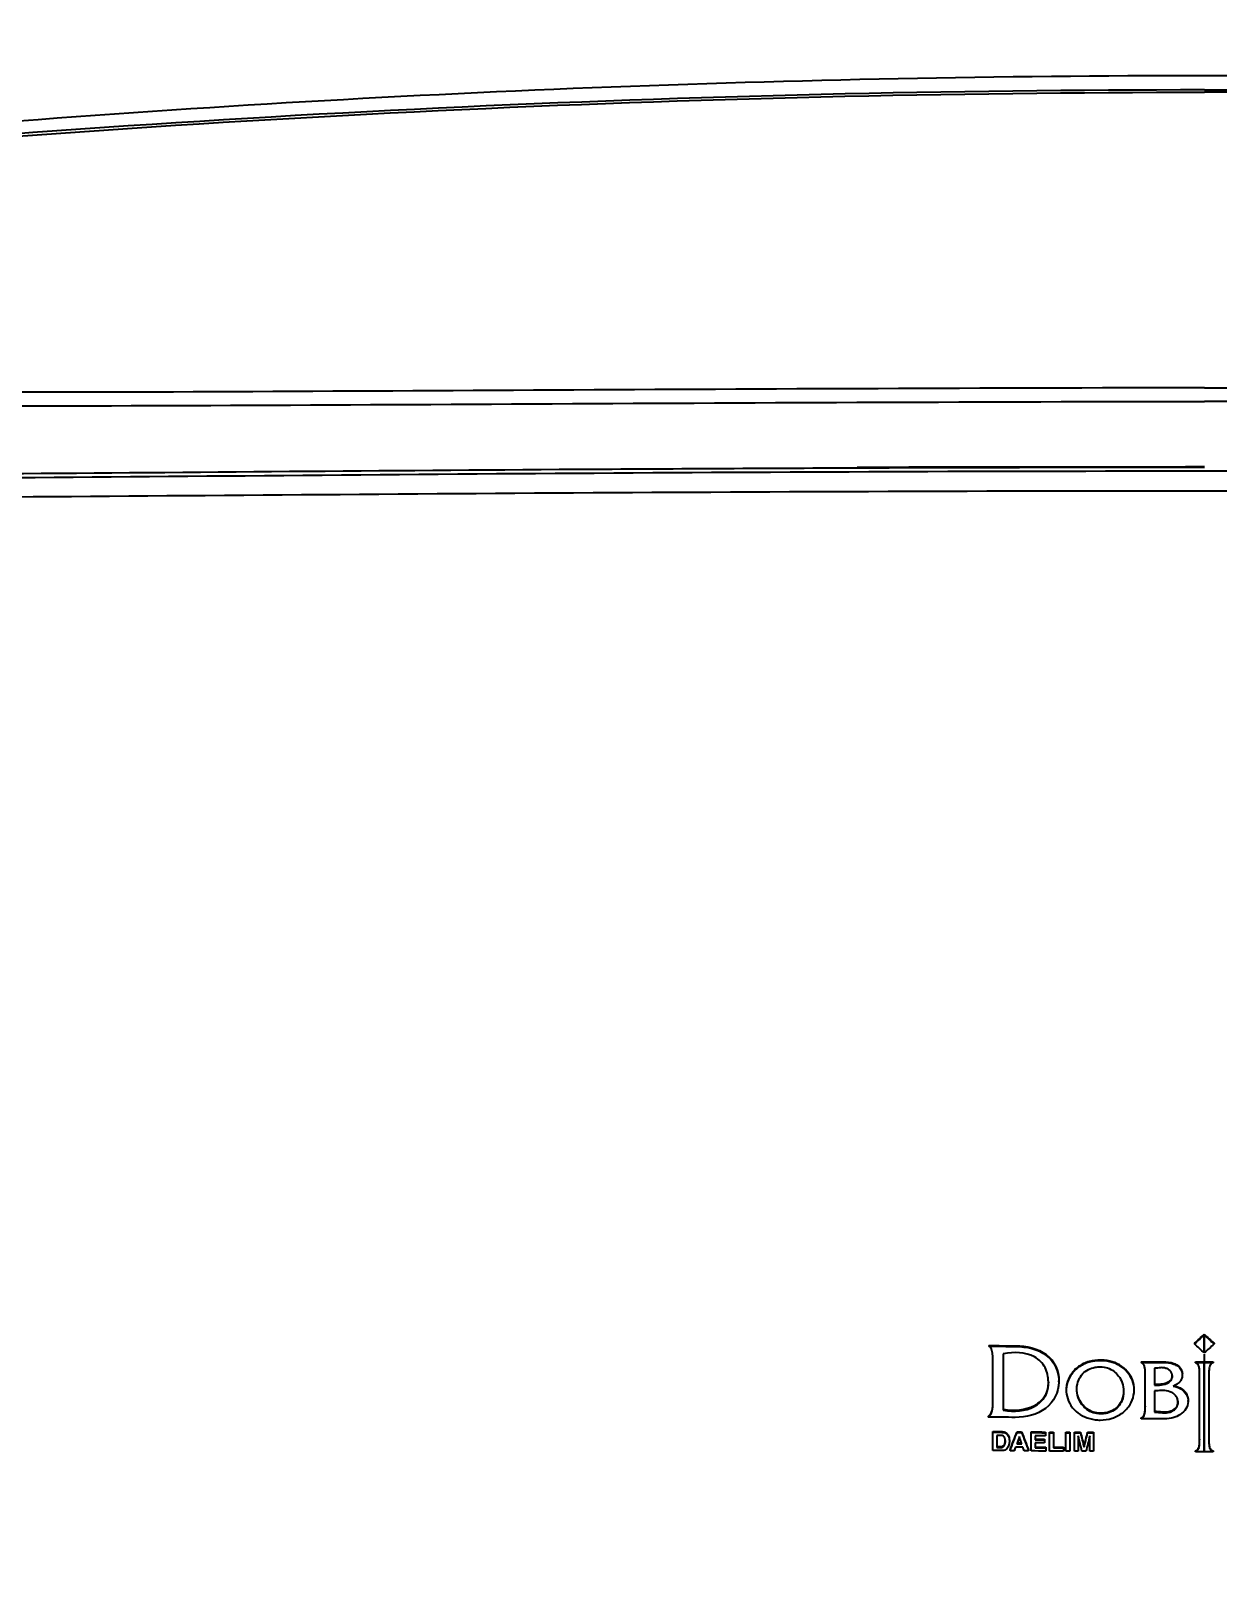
# Model space of a CAD drawing. Header units: millimetres. Extents: x 28 to 2363, y 8 to 1657.
# Drawn here: x 1096.7 to 1220.1, y 1214.9 to 1376.9 of the extents above; entities that cross this region are included whole.
import ezdxf

# ---------------------------------------------------------------- set-up
doc = ezdxf.new("R2010")
doc.units = ezdxf.units.MM
doc.layers.get('Defpoints').update_dxf_attribs({"linetype": 'CONTINUOUS'})
doc.layers.add('1LINE', color=7, linetype='CONTINUOUS')
doc.styles.add('Annotative', font='malgun.ttf')
doc.dimstyles.new('WOO', dxfattribs={"dimtxt": 20, "dimasz": 2, "dimexe": 1.25, "dimexo": 0.3, "dimgap": 1, "dimtad": 1, "dimdec": 1, "dimzin": 1, "dimdsep": 46, "dimtxsty": 'Annotative', "dimcen": 0, "dimclrd": 1, "dimclre": 1, "dimclrt": 2, "dimadec": 0, "dimazin": 0, "dimtfac": 1, "dimtdec": 1, "dimtofl": 0, "dimtmove": 0, "dimatfit": 3, "dimfxl": 0, "dimarcsym": 0})

# ---------------------------------------------------------------- blocks, each defined once
blk = doc.blocks.new('*D14')
at = {"layer": '1LINE', "color": 1, "lineweight": -2}
for p, q in [((1018.46, 1128.39), (1018.46, 1432.02)), ((1020.46, 1430.77), (1415.8, 1430.77)), ((1417.8, 1144.1), (1417.8, 1432.02))]:
    blk.add_line(p, q, dxfattribs=at)
at = {"layer": '1LINE', "color": 1}
for points in [[(1020.46, 1431.1), (1020.46, 1430.44), (1018.46, 1430.77)], [(1415.8, 1431.1), (1415.8, 1430.44), (1417.8, 1430.77)]]:
    blk.add_solid(points, dxfattribs=at)
at = {"layer": 'Defpoints', "color": 0}
for p in [(1417.8, 1430.77), (1417.8, 1143.8), (1018.46, 1128.09)]:
    blk.add_point(p, dxfattribs=at)
at = {"layer": '1LINE', "color": 2, "insert": (1215.24, 1442.1), "char_height": 20, "attachment_point": 5, "style": 'Annotative'}
blk.add_mtext('400', dxfattribs=at)
blk = doc.blocks.new('*D16')
at = {"layer": '1LINE', "color": 1, "lineweight": -2}
for p, q in [((1047.72, 1371.29), (872.26, 1371.29)), ((873.51, 1369.29), (873.51, 849.16)), ((1218.37, 847.16), (872.26, 847.16))]:
    blk.add_line(p, q, dxfattribs=at)
at = {"layer": '1LINE', "color": 1}
for points in [[(873.18, 1369.29), (873.84, 1369.29), (873.51, 1371.29)], [(873.18, 849.16), (873.84, 849.16), (873.51, 847.16)]]:
    blk.add_solid(points, dxfattribs=at)
at = {"layer": 'Defpoints', "color": 0}
for p in [(1048.02, 1371.29), (873.51, 847.16), (1218.67, 847.16)]:
    blk.add_point(p, dxfattribs=at)
at = {"layer": '1LINE', "color": 2, "insert": (862.18, 1109.23), "char_height": 20, "attachment_point": 5, "rotation": 90, "style": 'Annotative'}
blk.add_mtext('525', dxfattribs=at)

msp = doc.modelspace()

# ---------------------------------------------------------------- linework, layer by layer
at = {"layer": '1LINE', "linetype": 'Continuous'}
for p, q in [((1218.64, 1241.4), (1218.64, 1241.47)), ((1196.26, 1240.3), (1196.26, 1240.24)), ((1199.05, 1240.27), (1199.05, 1240.2)), ((1217.63, 1240.53), (1217.63, 1240.47)), ((1218.64, 1239.6), (1218.64, 1239.53)), ((1219.66, 1240.53), (1219.66, 1240.46)), ((1207.91, 1238.79), (1207.91, 1238.72)), ((1212.07, 1238.62), (1212.07, 1238.55)), ((1212.07, 1238.59), (1212.07, 1238.52)), ((1214.35, 1238.61), (1214.35, 1238.54)), ((1217.73, 1238.61), (1217.73, 1238.54)), ((1217.73, 1238.58), (1217.73, 1238.51)), ((1218.64, 1238.54), (1218.64, 1238.61)), ((1218.64, 1238.61), (1218.64, 1238.54)), ((1219.56, 1238.61), (1219.56, 1238.54)), ((1213.8, 1236.25), (1213.8, 1236.18)), ((1204.3, 1235.73), (1204.3, 1235.66)), ((1211.36, 1235.67), (1211.36, 1235.74)), ((1196.19, 1232.93), (1196.19, 1232.86)), ((1197.79, 1233.64), (1197.79, 1233.57)), ((1207.86, 1233.2), (1207.86, 1233.26)), ((1212.5, 1234), (1212.5, 1233.93)), ((1214.32, 1233.38), (1214.32, 1233.31)), ((1196.65, 1231.36), (1196.65, 1231.29)), ((1197.54, 1231.35), (1197.54, 1231.28)), ((1199.18, 1231.33), (1199.18, 1231.27)), ((1199.66, 1231.33), (1199.66, 1231.26)), ((1200.66, 1231.32), (1200.66, 1231.25)), ((1202.14, 1231.31), (1202.14, 1231.24)), ((1202.55, 1231.3), (1202.55, 1231.23)), ((1202.98, 1231.3), (1202.98, 1231.23)), ((1212.07, 1232.77), (1212.07, 1232.7)), ((1212.07, 1232.74), (1212.07, 1232.68)), ((1197.46, 1229.77), (1197.46, 1229.71)), ((1202.05, 1230.57), (1202.05, 1230.5)), ((1202.19, 1229.74), (1202.19, 1229.67)), ((1204, 1229.72), (1204, 1229.66)), ((1204.26, 1231.29), (1204.26, 1231.22)), ((1204.68, 1231.29), (1204.68, 1231.22)), ((1205.15, 1231.22), (1205.15, 1231.29)), ((1205.77, 1231.22), (1205.78, 1231.29)), ((1206.15, 1229.72), (1206.15, 1229.79)), ((1206.52, 1231.22), (1206.52, 1231.29)), ((1207.13, 1231.21), (1207.14, 1231.28)), ((1218.15, 1230.57), (1218.15, 1230.5)), ((1196.65, 1229.46), (1196.65, 1229.39)), ((1198.45, 1229.43), (1198.45, 1229.37)), ((1200.39, 1229.41), (1200.39, 1229.35)), ((1200.66, 1229.41), (1200.66, 1229.34)), ((1202.55, 1229.39), (1202.55, 1229.33)), ((1204.26, 1229.38), (1204.26, 1229.31)), ((1205.55, 1229.32), (1205.55, 1229.39)), ((1207.13, 1229.31), (1207.14, 1229.38)), ((1217.73, 1229.35), (1217.73, 1229.28)), ((1217.73, 1229.32), (1217.73, 1229.25)), ((1218.64, 1229.25), (1218.64, 1229.32)), ((1219.56, 1229.35), (1219.56, 1229.28))]:
    msp.add_line(p, q, dxfattribs=at)
for points, degree in [([(1218.67, 1372.28), (1176.21, 1372.28), (1133.77, 1370.6), (1091.45, 1367.26)], 3), ([(1345.84, 1367.26), (1303.53, 1370.6), (1261.1, 1372.28), (1218.67, 1372.28)], 3), ([(1218.67, 1370.81), (1165.51, 1370.81), (1112.4, 1368.27), (1059.82, 1363.25)], 3), ([(1218.67, 1370.81), (1271.82, 1370.81), (1324.93, 1368.27), (1377.51, 1363.25)], 3), ([(1059.74, 1362.98), (1112.34, 1368.02), (1165.49, 1370.57), (1218.67, 1370.57)], 3), ([(1377.59, 1362.98), (1324.99, 1368.02), (1271.85, 1370.57), (1218.67, 1370.57)], 3), ([(1218.67, 1331.57), (1206.59, 1331.57), (1194.53, 1331.54), (1182.51, 1331.5)], 3), ([(1217.63, 1240.53), (1217.97, 1240.85), (1218.31, 1241.16), (1218.64, 1241.47)], 3), ([(1217.63, 1240.47), (1217.97, 1240.78), (1218.31, 1241.09), (1218.64, 1241.4)], 3), ([(1218.64, 1241.47), (1218.98, 1241.16), (1219.32, 1240.85), (1219.66, 1240.53)], 3), ([(1218.64, 1241.4), (1218.98, 1241.09), (1219.32, 1240.78), (1219.66, 1240.46)], 3), ([(1218.64, 1239.53), (1218.64, 1240.15), (1218.64, 1240.78), (1218.64, 1241.4)], 3), ([(1196.26, 1240.3), (1197.19, 1240.29), (1198.12, 1240.28), (1199.05, 1240.27)], 3), ([(1196.26, 1240.24), (1197.19, 1240.22), (1198.12, 1240.21), (1199.05, 1240.2)], 3), ([(1197.79, 1239.44), (1197.77, 1239.44), (1197.75, 1239.43), (1197.73, 1239.43)], 3), ([(1197.73, 1239.43), (1197.73, 1237.49), (1197.73, 1235.54), (1197.73, 1233.59)], 3), ([(1218.64, 1239.53), (1218.31, 1239.84), (1217.97, 1240.15), (1217.63, 1240.47)], 3), ([(1219.66, 1240.46), (1219.32, 1240.15), (1218.98, 1239.84), (1218.64, 1239.53)], 3), ([(1218.67, 1238.46), (1218.67, 1238.77), (1218.67, 1239.09), (1218.67, 1239.41)], 3), ([(1196.65, 1234.44), (1196.65, 1235.92), (1196.65, 1237.4), (1196.65, 1238.87)], 3), ([(1196.65, 1234.37), (1196.65, 1235.85), (1196.65, 1237.33), (1196.65, 1238.8)], 3), ([(1212.07, 1238.59), (1212.07, 1238.6), (1212.07, 1238.61), (1212.07, 1238.62)], 3), ([(1212.07, 1238.62), (1212.83, 1238.62), (1213.59, 1238.61), (1214.35, 1238.61)], 3), ([(1212.07, 1238.55), (1212.83, 1238.55), (1213.59, 1238.54), (1214.35, 1238.54)], 3), ([(1212.07, 1238.52), (1212.07, 1238.53), (1212.07, 1238.54), (1212.07, 1238.55)], 3), ([(1214.12, 1237.99), (1213.91, 1237.97), (1213.69, 1237.95), (1213.48, 1237.93)], 3), ([(1213.48, 1237.93), (1213.48, 1237.35), (1213.48, 1236.76), (1213.48, 1236.18)], 3), ([(1217.73, 1238.58), (1217.73, 1238.59), (1217.73, 1238.6), (1217.73, 1238.61)], 3), ([(1217.73, 1238.61), (1218.03, 1238.61), (1218.34, 1238.61), (1218.64, 1238.61)], 3), ([(1217.73, 1238.54), (1218.03, 1238.54), (1218.34, 1238.54), (1218.64, 1238.54)], 3), ([(1217.73, 1238.51), (1217.73, 1238.52), (1217.73, 1238.53), (1217.73, 1238.54)], 3), ([(1218.64, 1238.61), (1218.64, 1235.52), (1218.64, 1232.42), (1218.64, 1229.32)], 3), ([(1218.64, 1238.61), (1218.95, 1238.61), (1219.25, 1238.61), (1219.56, 1238.61)], 3), ([(1218.64, 1238.54), (1218.64, 1235.45), (1218.64, 1232.35), (1218.64, 1229.25)], 3), ([(1218.64, 1238.54), (1218.95, 1238.54), (1219.25, 1238.54), (1219.56, 1238.54)], 3), ([(1218.64, 1229.25), (1218.64, 1232.35), (1218.64, 1235.45), (1218.64, 1238.54)], 3), ([(1219.56, 1238.54), (1219.56, 1238.53), (1219.56, 1238.52), (1219.56, 1238.51)], 3), ([(1203.53, 1236.53), (1203.53, 1236.62)], 1), ([(1212.5, 1234), (1212.5, 1235.13), (1212.5, 1236.25), (1212.5, 1237.37)], 3), ([(1212.5, 1233.93), (1212.5, 1235.06), (1212.5, 1236.18), (1212.5, 1237.3)], 3), ([(1213.8, 1236.25), (1213.69, 1236.25), (1213.58, 1236.25), (1213.48, 1236.25)], 3), ([(1213.48, 1236.18), (1213.58, 1236.18), (1213.69, 1236.18), (1213.8, 1236.18)], 3), ([(1216.37, 1237.23), (1216.37, 1237.33)], 1), ([(1218.15, 1230.57), (1218.15, 1232.83), (1218.15, 1235.09), (1218.15, 1237.35)], 3), ([(1218.15, 1230.5), (1218.15, 1232.77), (1218.15, 1235.02), (1218.15, 1237.28)], 3), ([(1219.13, 1237.28), (1219.13, 1235.02), (1219.13, 1232.77), (1219.13, 1230.5)], 3), ([(1214.15, 1235.63), (1213.93, 1235.61), (1213.7, 1235.6), (1213.48, 1235.59)], 3), ([(1213.48, 1235.59), (1213.48, 1234.86), (1213.48, 1234.12), (1213.48, 1233.39)], 3), ([(1216.97, 1234.47), (1216.97, 1234.53), (1216.97, 1234.59)], 2), ([(1196.65, 1234.37), (1196.65, 1234.39), (1196.65, 1234.41), (1196.65, 1234.44)], 3), ([(1197.79, 1233.64), (1197.77, 1233.65), (1197.75, 1233.65), (1197.73, 1233.65)], 3), ([(1197.73, 1233.59), (1197.75, 1233.58), (1197.77, 1233.58), (1197.79, 1233.57)], 3), ([(1214.32, 1233.38), (1214.04, 1233.41), (1213.76, 1233.43), (1213.48, 1233.46)], 3), ([(1213.48, 1233.39), (1213.76, 1233.36), (1214.04, 1233.34), (1214.32, 1233.31)], 3), ([(1198.99, 1232.83), (1198.05, 1232.84), (1197.12, 1232.85), (1196.19, 1232.86)], 3), ([(1196.65, 1229.46), (1196.65, 1230.09), (1196.65, 1230.73), (1196.65, 1231.36)], 3), ([(1196.65, 1231.36), (1196.95, 1231.36), (1197.24, 1231.36), (1197.54, 1231.35)], 3), ([(1196.65, 1229.39), (1196.65, 1230.02), (1196.65, 1230.66), (1196.65, 1231.29)], 3), ([(1196.65, 1231.29), (1196.95, 1231.29), (1197.24, 1231.29), (1197.54, 1231.28)], 3), ([(1198.45, 1229.43), (1198.69, 1230.07), (1198.93, 1230.7), (1199.18, 1231.33)], 3), ([(1199.18, 1231.33), (1199.34, 1231.33), (1199.5, 1231.33), (1199.66, 1231.33)], 3), ([(1199.66, 1231.33), (1199.91, 1230.69), (1200.15, 1230.05), (1200.39, 1229.41)], 3), ([(1200.66, 1231.32), (1201.16, 1231.32), (1201.65, 1231.31), (1202.14, 1231.31)], 3), ([(1200.66, 1229.41), (1200.66, 1230.05), (1200.66, 1230.68), (1200.66, 1231.32)], 3), ([(1202.55, 1229.39), (1202.55, 1230.03), (1202.55, 1230.67), (1202.55, 1231.3)], 3), ([(1202.55, 1231.3), (1202.7, 1231.3), (1202.84, 1231.3), (1202.98, 1231.3)], 3), ([(1212.07, 1232.74), (1212.07, 1232.75), (1212.07, 1232.76), (1212.07, 1232.77)], 3), ([(1212.07, 1232.68), (1212.07, 1232.68), (1212.07, 1232.69), (1212.07, 1232.7)], 3), ([(1213.7, 1232.67), (1213.16, 1232.67), (1212.62, 1232.67), (1212.07, 1232.68)], 3), ([(1197.46, 1230.96), (1197.33, 1230.96), (1197.2, 1230.96), (1197.07, 1230.96)], 3), ([(1197.07, 1230.96), (1197.07, 1230.54), (1197.07, 1230.13), (1197.07, 1229.71)], 3), ([(1197.46, 1229.77), (1197.33, 1229.78), (1197.2, 1229.78), (1197.07, 1229.78)], 3), ([(1197.07, 1229.71), (1197.2, 1229.71), (1197.33, 1229.71), (1197.46, 1229.71)], 3), ([(1198.39, 1230.46), (1198.39, 1230.51), (1198.39, 1230.55)], 2), ([(1198.45, 1229.37), (1198.69, 1230), (1198.93, 1230.63), (1199.18, 1231.27)], 3), ([(1199.03, 1229.75), (1198.99, 1229.62), (1198.94, 1229.49), (1198.9, 1229.36)], 3), ([(1199.79, 1229.75), (1199.54, 1229.75), (1199.29, 1229.75), (1199.03, 1229.75)], 3), ([(1199.42, 1230.83), (1199.33, 1230.58), (1199.24, 1230.33), (1199.15, 1230.08)], 3), ([(1199.15, 1230.08), (1199.32, 1230.08), (1199.5, 1230.08), (1199.67, 1230.07)], 3), ([(1199.65, 1230.14), (1199.49, 1230.15), (1199.33, 1230.15), (1199.17, 1230.15)], 3), ([(1199.18, 1231.27), (1199.34, 1231.26), (1199.5, 1231.26), (1199.66, 1231.26)], 3), ([(1199.67, 1230.07), (1199.59, 1230.33), (1199.5, 1230.58), (1199.42, 1230.83)], 3), ([(1199.66, 1231.26), (1199.91, 1230.62), (1200.15, 1229.98), (1200.39, 1229.35)], 3), ([(1199.92, 1229.35), (1199.88, 1229.48), (1199.83, 1229.61), (1199.79, 1229.75)], 3), ([(1200.66, 1231.25), (1201.16, 1231.25), (1201.65, 1231.24), (1202.14, 1231.24)], 3), ([(1200.66, 1229.34), (1200.66, 1229.98), (1200.66, 1230.62), (1200.66, 1231.25)], 3), ([(1201.08, 1230.91), (1201.08, 1230.77), (1201.08, 1230.64), (1201.08, 1230.51)], 3), ([(1202.14, 1230.9), (1201.79, 1230.9), (1201.44, 1230.91), (1201.08, 1230.91)], 3), ([(1201.08, 1230.57), (1201.41, 1230.57), (1201.73, 1230.57), (1202.05, 1230.57)], 3), ([(1201.08, 1230.51), (1201.41, 1230.5), (1201.73, 1230.5), (1202.05, 1230.5)], 3), ([(1201.08, 1230.18), (1201.08, 1230.01), (1201.08, 1229.85), (1201.08, 1229.68)], 3), ([(1202.05, 1230.17), (1201.73, 1230.17), (1201.41, 1230.18), (1201.08, 1230.18)], 3), ([(1201.08, 1229.75), (1201.45, 1229.75), (1201.82, 1229.74), (1202.19, 1229.74)], 3), ([(1201.08, 1229.68), (1201.45, 1229.68), (1201.82, 1229.67), (1202.19, 1229.67)], 3), ([(1202.05, 1230.5), (1202.05, 1230.39), (1202.05, 1230.28), (1202.05, 1230.17)], 3), ([(1202.14, 1231.24), (1202.14, 1231.12), (1202.14, 1231.01), (1202.14, 1230.9)], 3), ([(1202.55, 1229.33), (1202.55, 1229.96), (1202.55, 1230.6), (1202.55, 1231.23)], 3), ([(1202.55, 1231.23), (1202.7, 1231.23), (1202.84, 1231.23), (1202.98, 1231.23)], 3), ([(1202.98, 1231.23), (1202.98, 1230.71), (1202.98, 1230.19), (1202.98, 1229.66)], 3), ([(1202.98, 1229.73), (1203.32, 1229.73), (1203.66, 1229.73), (1204, 1229.72)], 3), ([(1204.26, 1231.29), (1204.4, 1231.29), (1204.54, 1231.29), (1204.68, 1231.29)], 3), ([(1204.26, 1229.38), (1204.26, 1230.02), (1204.26, 1230.65), (1204.26, 1231.29)], 3), ([(1204.26, 1229.31), (1204.26, 1229.95), (1204.26, 1230.58), (1204.26, 1231.22)], 3), ([(1204.26, 1231.22), (1204.4, 1231.22), (1204.54, 1231.22), (1204.68, 1231.22)], 3), ([(1204.68, 1231.22), (1204.68, 1230.58), (1204.68, 1229.95), (1204.68, 1229.31)], 3), ([(1205.15, 1231.29), (1205.36, 1231.29), (1205.57, 1231.29), (1205.78, 1231.29)], 3), ([(1205.16, 1229.32), (1205.16, 1229.95), (1205.15, 1230.59), (1205.15, 1231.22)], 3), ([(1205.15, 1231.22), (1205.36, 1231.22), (1205.57, 1231.22), (1205.77, 1231.22)], 3), ([(1205.93, 1229.31), (1205.8, 1229.85), (1205.67, 1230.38), (1205.54, 1230.91)], 3), ([(1205.54, 1230.91), (1205.54, 1230.38), (1205.55, 1229.85), (1205.55, 1229.32)], 3), ([(1205.54, 1230.9), (1205.55, 1230.4), (1205.55, 1229.89), (1205.55, 1229.39)], 3), ([(1205.77, 1231.22), (1205.9, 1230.72), (1206.02, 1230.22), (1206.15, 1229.72)], 3), ([(1205.78, 1231.29), (1205.9, 1230.79), (1206.02, 1230.29), (1206.15, 1229.79)], 3), ([(1206.15, 1229.79), (1206.27, 1230.29), (1206.4, 1230.79), (1206.52, 1231.29)], 3), ([(1206.15, 1229.72), (1206.27, 1230.22), (1206.39, 1230.72), (1206.52, 1231.22)], 3), ([(1206.74, 1230.91), (1206.61, 1230.37), (1206.48, 1229.84), (1206.35, 1229.31)], 3), ([(1206.52, 1231.29), (1206.73, 1231.29), (1206.93, 1231.28), (1207.14, 1231.28)], 3), ([(1206.52, 1231.22), (1206.72, 1231.21), (1206.93, 1231.21), (1207.13, 1231.21)], 3), ([(1206.75, 1229.31), (1206.74, 1229.84), (1206.74, 1230.37), (1206.74, 1230.91)], 3), ([(1207.13, 1231.21), (1207.13, 1230.58), (1207.13, 1229.94), (1207.13, 1229.31)], 3), ([(1207.14, 1231.28), (1207.14, 1230.65), (1207.14, 1230.01), (1207.14, 1229.38)], 3), ([(1197.54, 1229.38), (1197.24, 1229.38), (1196.95, 1229.38), (1196.65, 1229.39)], 3), ([(1198.9, 1229.36), (1198.75, 1229.36), (1198.6, 1229.36), (1198.45, 1229.37)], 3), ([(1200.39, 1229.35), (1200.23, 1229.35), (1200.08, 1229.35), (1199.92, 1229.35)], 3), ([(1202.19, 1229.33), (1201.68, 1229.33), (1201.17, 1229.34), (1200.66, 1229.34)], 3), ([(1202.19, 1229.67), (1202.19, 1229.56), (1202.19, 1229.44), (1202.19, 1229.33)], 3), ([(1204, 1229.31), (1203.52, 1229.32), (1203.04, 1229.32), (1202.55, 1229.33)], 3), ([(1202.98, 1229.66), (1203.32, 1229.66), (1203.66, 1229.66), (1204, 1229.66)], 3), ([(1204, 1229.66), (1204, 1229.54), (1204, 1229.43), (1204, 1229.31)], 3), ([(1204.68, 1229.31), (1204.54, 1229.31), (1204.4, 1229.31), (1204.26, 1229.31)], 3), ([(1205.55, 1229.32), (1205.42, 1229.32), (1205.29, 1229.32), (1205.16, 1229.32)], 3), ([(1206.35, 1229.31), (1206.21, 1229.31), (1206.07, 1229.31), (1205.93, 1229.31)], 3), ([(1207.13, 1229.31), (1207, 1229.31), (1206.88, 1229.31), (1206.75, 1229.31)], 3), ([(1217.73, 1229.32), (1217.73, 1229.33), (1217.73, 1229.34), (1217.73, 1229.35)], 3), ([(1217.73, 1229.25), (1217.73, 1229.26), (1217.73, 1229.27), (1217.73, 1229.28)], 3), ([(1218.64, 1229.25), (1218.34, 1229.25), (1218.03, 1229.25), (1217.73, 1229.25)], 3), ([(1219.56, 1229.25), (1219.25, 1229.25), (1218.95, 1229.25), (1218.64, 1229.25)], 3), ([(1219.56, 1229.28), (1219.56, 1229.27), (1219.56, 1229.26), (1219.56, 1229.25)], 3)]:
    msp.add_open_spline(points, degree=degree, dxfattribs=at)
for points, knots in [([(1218.67, 848.72), (1214.86, 848.79), (1207.5, 848.92), (1196.91, 850.05), (1185.19, 852), (1171.59, 855.4), (1155.8, 861.06), (1137.9, 869.76), (1123.14, 879.81), (1111.54, 889.73), (1101.21, 899.51), (1085.52, 916.55), (1070.28, 937.55), (1057.78, 959.14), (1049.23, 976.42), (1042.07, 993.56), (1036.96, 1008.12), (1033.49, 1019.34), (1031.03, 1028.14), (1028.73, 1037.29), (1024.72, 1055.62), (1022.07, 1074.42), (1020.59, 1092.99), (1019.86, 1105.43), (1019.4, 1121.04), (1019.41, 1139.81), (1019.85, 1159.2), (1020.5, 1177.9), (1021.56, 1202.8), (1023.49, 1233.28), (1026.62, 1264.04), (1030, 1288.46), (1032.99, 1306.85), (1035.82, 1322.06), (1038.11, 1333.51), (1039.24, 1338.84), (1039.74, 1341.22)], [0, 0, 0, 0, 0.018946, 0.036614, 0.053001, 0.078065, 0.106249, 0.136388, 0.176904, 0.194704, 0.212376, 0.247738, 0.30991, 0.340983, 0.371843, 0.405858, 0.433404, 0.448643, 0.464291, 0.478876, 0.49559, 0.55773, 0.57326, 0.588809, 0.62002, 0.651428, 0.682817, 0.717371, 0.745505, 0.808517, 0.872207, 0.904588, 0.937476, 0.970643, 0.986922, 1, 1, 1, 1]), ([(1218.67, 1339.85), (1196.01, 1339.82), (1173.41, 1339.72), (1128.63, 1339.49), (1106.53, 1339.34), (1084.9, 1339.39)], [0, 0, 0, 0, 0.5, 0.5, 1, 1, 1, 1]), ([(1218.67, 848.72), (1231.13, 848.69), (1243.42, 850.09), (1261.51, 854.33), (1267.53, 856.11), (1279.26, 860.34), (1284.96, 862.76), (1296.01, 868.27), (1301.35, 871.36), (1311.67, 878.2), (1316.67, 882), (1326.19, 890.06), (1330.69, 894.29), (1339.39, 903.08), (1343.58, 907.67), (1355.63, 921.83), (1362.99, 931.92), (1376.31, 953.1), (1382.17, 964.03), (1392.49, 986.43), (1396.95, 997.91), (1402.7, 1015.5), (1404.46, 1021.42), (1407.68, 1033.4), (1409.14, 1039.57), (1412.92, 1057.93), (1414.69, 1070.22), (1416.44, 1088.71), (1416.88, 1094.88), (1417.52, 1107.26), (1417.72, 1113.47), (1418.03, 1132.15), (1417.84, 1144.71), (1417.16, 1169.56), (1416.7, 1181.94), (1414.93, 1219.08), (1413.06, 1243.67), (1408.54, 1280.36), (1406.73, 1292.56), (1402.51, 1317.1), (1400.14, 1329.3), (1397.59, 1341.22)], [0, 0, 0, 0, 0.0625, 0.0625, 0.09375, 0.09375, 0.125, 0.125, 0.15625, 0.15625, 0.1875, 0.1875, 0.21875, 0.21875, 0.25, 0.25, 0.3125, 0.3125, 0.375, 0.375, 0.4375, 0.4375, 0.46875, 0.46875, 0.5, 0.5, 0.5625, 0.5625, 0.59375, 0.59375, 0.625, 0.625, 0.6875, 0.6875, 0.75, 0.75, 0.875, 0.875, 0.9375, 0.9375, 1, 1, 1, 1]), ([(1218.67, 1339.85), (1241.32, 1339.82), (1263.92, 1339.72), (1308.7, 1339.49), (1330.8, 1339.34), (1352.43, 1339.39)], [0, 0, 0, 0, 0.5, 0.5, 1, 1, 1, 1]), ([(1084.57, 1337.99), (1106.25, 1337.94), (1128.4, 1338.08), (1173.29, 1338.31), (1195.95, 1338.41), (1218.67, 1338.44)], [0, 0, 0, 0, 0.5, 0.5, 1, 1, 1, 1]), ([(1352.76, 1337.99), (1331.08, 1337.94), (1308.94, 1338.08), (1264.04, 1338.31), (1241.38, 1338.41), (1218.67, 1338.44)], [0, 0, 0, 0, 0.5, 0.5, 1, 1, 1, 1]), ([(1089.22, 1330.47), (1110.2, 1330.63), (1131.52, 1330.84), (1174.85, 1331.12), (1196.73, 1331.21), (1218.67, 1331.21)], [0, 0, 0, 0, 0.5, 0.5, 1, 1, 1, 1]), ([(1182.51, 1331.5), (1172.79, 1331.46), (1163.1, 1331.41), (1133.37, 1331.23), (1113.57, 1331.04), (1094.07, 1330.9)], [0, 0, 0, 0, 0.324369, 0.324369, 1, 1, 1, 1]), ([(1218.67, 1331.63), (1217.36, 1331.62), (1212.02, 1331.6), (1202.86, 1331.6), (1192.13, 1331.59), (1185.43, 1331.58), (1182.56, 1331.57)], [0, 0, 0, 0, 0.108697, 0.442675, 0.760877, 1, 1, 1, 1]), ([(1218.67, 1331.21), (1240.6, 1331.21), (1262.48, 1331.12), (1305.81, 1330.84), (1327.13, 1330.63), (1348.12, 1330.47)], [0, 0, 0, 0, 0.5, 0.5, 1, 1, 1, 1]), ([(1218.67, 1329.12), (1196.7, 1329.12), (1174.78, 1329.03), (1131.38, 1328.78), (1110.03, 1328.58), (1089.01, 1328.45)], [0, 0, 0, 0, 0.5, 0.5, 1, 1, 1, 1]), ([(1348.32, 1328.45), (1327.3, 1328.58), (1305.95, 1328.78), (1262.55, 1329.03), (1240.64, 1329.12), (1218.67, 1329.12)], [0, 0, 0, 0, 0.5, 0.5, 1, 1, 1, 1]), ([(1089.01, 1328.45), (1088.02, 1326.51), (1085.79, 1322.16), (1081.05, 1312.85), (1072.46, 1295.45), (1061.23, 1269.85), (1049.73, 1237.78), (1040.45, 1204.26), (1033.55, 1169.12), (1028.51, 1132.82), (1027.24, 1101.69), (1029.18, 1076.81), (1031.54, 1058.22), (1035.03, 1039.69), (1039.69, 1021.29), (1045.28, 1003.21), (1054.24, 979.39), (1068.04, 951.01), (1085.71, 924.74), (1099.86, 908.07), (1108.58, 898.96), (1117.62, 890.12), (1129.72, 879.96), (1145.69, 869.74), (1159.98, 862.99), (1171.88, 858.62), (1182.03, 855.56), (1193.39, 853.01), (1205.96, 851.17), (1214.43, 850.8), (1218.67, 850.62)], [0, 0, 0, 0, 0.012507, 0.028169, 0.059983, 0.123214, 0.185248, 0.247141, 0.309619, 0.372607, 0.435239, 0.466362, 0.497482, 0.528744, 0.560227, 0.591849, 0.622902, 0.686811, 0.748464, 0.7798, 0.795457, 0.811186, 0.842678, 0.873857, 0.905195, 0.921072, 0.936872, 0.957903, 0.978899, 1, 1, 1, 1]), ([(1348.32, 1328.45), (1350.77, 1323.66), (1353.22, 1318.89), (1358.2, 1308.98), (1360.65, 1303.98), (1367.8, 1288.83), (1372.3, 1278.48), (1380.5, 1257.61), (1384.25, 1247.03), (1391.07, 1225.36), (1394.1, 1214.25), (1399.41, 1191.48), (1401.69, 1179.78), (1405.62, 1155.9), (1407.28, 1143.75), (1409.4, 1119.13), (1409.84, 1106.75), (1409.06, 1088.2), (1408.55, 1082.02), (1407.26, 1069.68), (1406.46, 1063.52), (1404.48, 1051.21), (1403.31, 1045.06), (1400.56, 1032.78), (1398.99, 1026.65), (1393.85, 1008.44), (1389.77, 996.57), (1380.2, 973.44), (1374.71, 962.18), (1365.25, 945.77), (1361.88, 940.37), (1354.81, 929.9), (1351.09, 924.81), (1343.31, 914.94), (1339.23, 910.16), (1330.71, 900.91), (1326.3, 896.45), (1317.04, 887.87), (1312.15, 883.78), (1302.02, 876.37), (1296.75, 873.02), (1285.8, 866.98), (1280.12, 864.3), (1268.36, 859.59), (1262.28, 857.56), (1250.07, 854.29), (1243.89, 853.03), (1231.39, 851.26), (1225.11, 850.75), (1218.67, 850.62)], [0, 0, 0, 0, 0.03125, 0.03125, 0.0625, 0.0625, 0.125, 0.125, 0.1875, 0.1875, 0.25, 0.25, 0.3125, 0.3125, 0.375, 0.375, 0.4375, 0.4375, 0.46875, 0.46875, 0.5, 0.5, 0.53125, 0.53125, 0.5625, 0.5625, 0.625, 0.625, 0.6875, 0.6875, 0.71875, 0.71875, 0.75, 0.75, 0.78125, 0.78125, 0.8125, 0.8125, 0.84375, 0.84375, 0.875, 0.875, 0.90625, 0.90625, 0.9375, 0.9375, 0.96875, 0.96875, 1, 1, 1, 1]), ([(1030.93, 1306.49), (1028.68, 1291.34), (1026.77, 1276.07), (1022.76, 1236.9), (1021.1, 1212.86), (1019.49, 1176.55), (1019.05, 1164.41), (1018.46, 1140.09), (1018.34, 1127.9), (1018.86, 1103.46), (1019.52, 1091.22), (1022.03, 1066.69), (1023.87, 1054.46), (1031.46, 1018.15), (1039.28, 994.43), (1055.02, 961.02), (1060.95, 950.22), (1074.35, 929.33), (1081.71, 919.42), (1093.73, 905.45), (1097.9, 900.93), (1106.6, 892.22), (1111.11, 888), (1125.41, 876.03), (1135.86, 869.16), (1158.22, 858.21), (1170.05, 854.06), (1194.01, 848.55), (1206.22, 847.16), (1218.67, 847.16)], [0, 0, 0, 0, 0.084728, 0.084728, 0.215481, 0.215481, 0.280857, 0.280857, 0.346234, 0.346234, 0.411611, 0.411611, 0.476987, 0.476987, 0.60774, 0.60774, 0.673117, 0.673117, 0.738494, 0.738494, 0.771182, 0.771182, 0.80387, 0.80387, 0.869247, 0.869247, 0.934623, 0.934623, 1, 1, 1, 1]), ([(1218.67, 847.16), (1231.18, 847.16), (1243.67, 848.59), (1268.02, 854.27), (1279.66, 858.43), (1301.83, 869.39), (1312.39, 876.37), (1326.72, 888.46), (1331.24, 892.7), (1339.93, 901.46), (1344.1, 905.99), (1356.08, 919.99), (1363.38, 929.89), (1376.69, 950.75), (1382.71, 961.76), (1393.24, 984.31), (1397.73, 995.77), (1405.37, 1019.01), (1408.53, 1030.78), (1413.49, 1054.65), (1415.31, 1066.74), (1417.81, 1091.18), (1418.48, 1103.55), (1419, 1128.14), (1418.87, 1140.36), (1418.27, 1164.7), (1417.84, 1176.81), (1416.23, 1213), (1414.57, 1236.92), (1410.6, 1275.73), (1408.72, 1290.75), (1406.52, 1305.68)], [0, 0, 0, 0, 0.065467, 0.065467, 0.130933, 0.130933, 0.1964, 0.1964, 0.229133, 0.229133, 0.261866, 0.261866, 0.327333, 0.327333, 0.392799, 0.392799, 0.458266, 0.458266, 0.523733, 0.523733, 0.589199, 0.589199, 0.654666, 0.654666, 0.720132, 0.720132, 0.785599, 0.785599, 0.916532, 0.916532, 1, 1, 1, 1]), ([(1218.64, 1241.47), (1218.64, 1241.2), (1218.64, 1240.93), (1218.64, 1240.31), (1218.64, 1239.95), (1218.64, 1239.6)], [0, 0, 0, 0, 0.430301, 0.430301, 1, 1, 1, 1]), ([(1218.64, 1241.4), (1218.64, 1241.13), (1218.64, 1240.86), (1218.64, 1240.24), (1218.64, 1239.88), (1218.64, 1239.53)], [0, 0, 0, 0, 0.433746, 0.433746, 1, 1, 1, 1]), ([(1196.65, 1238.8), (1196.65, 1238.99), (1196.66, 1239.18), (1196.63, 1239.55), (1196.6, 1239.75), (1196.49, 1240), (1196.44, 1240.07), (1196.35, 1240.17), (1196.31, 1240.2), (1196.26, 1240.24)], [0, 0, 0, 0, 0.3674, 0.3674, 0.741569, 0.741569, 0.896601, 0.896601, 1, 1, 1, 1]), ([(1197.79, 1233.57), (1198.87, 1233.36), (1200.03, 1233.47), (1201.45, 1234.22), (1201.86, 1234.6), (1202.36, 1235.49), (1202.45, 1236.01), (1202.42, 1237.03), (1202.33, 1237.54), (1201.86, 1238.46), (1201.47, 1238.86), (1200.02, 1239.62), (1198.86, 1239.65), (1197.79, 1239.44)], [0, 0, 0, 0, 0.25, 0.25, 0.375, 0.375, 0.5, 0.5, 0.625, 0.625, 0.75, 0.75, 1, 1, 1, 1]), ([(1199.05, 1240.2), (1200.18, 1240.19), (1201.33, 1239.95), (1203.11, 1238.61), (1203.54, 1237.54), (1203.51, 1235.46), (1203.03, 1234.43), (1201.27, 1233.1), (1200.13, 1232.82), (1198.99, 1232.83)], [0, 0, 0, 0, 0.25, 0.25, 0.5, 0.5, 0.75, 0.75, 1, 1, 1, 1]), ([(1199.05, 1240.27), (1200.18, 1240.26), (1201.33, 1240.02), (1203.09, 1238.7), (1203.53, 1237.65), (1203.53, 1236.63)], [0, 0, 0, 0, 0.50511, 0.50511, 1, 1, 1, 1]), ([(1207.91, 1238.72), (1207.49, 1238.73), (1207.07, 1238.68), (1206.28, 1238.45), (1205.9, 1238.27), (1205.26, 1237.81), (1204.99, 1237.53), (1204.58, 1236.92), (1204.43, 1236.58), (1204.29, 1235.91), (1204.28, 1235.57), (1204.38, 1234.91), (1204.49, 1234.58), (1204.82, 1233.97), (1205.05, 1233.69), (1205.58, 1233.22), (1205.89, 1233.03), (1206.56, 1232.74), (1206.93, 1232.64), (1207.47, 1232.57), (1207.64, 1232.55), (1207.81, 1232.55)], [0, 0, 0, 0, 0.115378, 0.115378, 0.231104, 0.231104, 0.341418, 0.341418, 0.44667, 0.44667, 0.546926, 0.546926, 0.646641, 0.646641, 0.748851, 0.748851, 0.84894, 0.84894, 0.952649, 0.952649, 1, 1, 1, 1]), ([(1207.91, 1238.79), (1207.49, 1238.8), (1207.07, 1238.75), (1206.28, 1238.52), (1205.9, 1238.34), (1205.26, 1237.88), (1204.99, 1237.6), (1204.58, 1236.99), (1204.43, 1236.65), (1204.32, 1236.12), (1204.3, 1235.93), (1204.3, 1235.74)], [0, 0, 0, 0, 0.22908, 0.22908, 0.458849, 0.458849, 0.677875, 0.677875, 0.886849, 0.886849, 1, 1, 1, 1]), ([(1207.86, 1233.2), (1207.61, 1233.2), (1207.35, 1233.24), (1206.87, 1233.39), (1206.64, 1233.51), (1206.24, 1233.81), (1206.07, 1233.99), (1205.76, 1234.4), (1205.63, 1234.65), (1205.44, 1235.19), (1205.39, 1235.5), (1205.4, 1236.12), (1205.47, 1236.44), (1205.69, 1236.95), (1205.82, 1237.17), (1206.16, 1237.53), (1206.37, 1237.69), (1206.81, 1237.91), (1207.05, 1237.99), (1207.47, 1238.07), (1207.66, 1238.08), (1207.84, 1238.08)], [0, 0, 0, 0, 0.095315, 0.095315, 0.190864, 0.190864, 0.285274, 0.285274, 0.393687, 0.393687, 0.515199, 0.515199, 0.643675, 0.643675, 0.740954, 0.740954, 0.838742, 0.838742, 0.931366, 0.931366, 1, 1, 1, 1]), ([(1207.81, 1232.55), (1208.23, 1232.55), (1208.66, 1232.62), (1209.46, 1232.87), (1209.84, 1233.06), (1210.47, 1233.55), (1210.73, 1233.84), (1211.11, 1234.46), (1211.24, 1234.79), (1211.37, 1235.47), (1211.37, 1235.83), (1211.25, 1236.5), (1211.13, 1236.82), (1210.77, 1237.41), (1210.54, 1237.68), (1210, 1238.13), (1209.68, 1238.32), (1209, 1238.59), (1208.63, 1238.67), (1208.14, 1238.72), (1208.03, 1238.72), (1207.91, 1238.72)], [0, 0, 0, 0, 0.11815, 0.11815, 0.236578, 0.236578, 0.348788, 0.348788, 0.453288, 0.453288, 0.557651, 0.557651, 0.659437, 0.659437, 0.760644, 0.760644, 0.863014, 0.863014, 0.967801, 0.967801, 1, 1, 1, 1]), ([(1207.84, 1238.08), (1208.1, 1238.08), (1208.35, 1238.04), (1208.83, 1237.89), (1209.06, 1237.77), (1209.44, 1237.48), (1209.61, 1237.31), (1209.9, 1236.91), (1210.02, 1236.68), (1210.2, 1236.15), (1210.26, 1235.85), (1210.26, 1235.21), (1210.21, 1234.87), (1209.99, 1234.33), (1209.86, 1234.12), (1209.53, 1233.75), (1209.33, 1233.6), (1208.89, 1233.37), (1208.66, 1233.29), (1208.24, 1233.21), (1208.05, 1233.19), (1207.86, 1233.2)], [0, 0, 0, 0, 0.095016, 0.095016, 0.190531, 0.190531, 0.281745, 0.281745, 0.385332, 0.385332, 0.506884, 0.506884, 0.644648, 0.644648, 0.741284, 0.741284, 0.838443, 0.838443, 0.930309, 0.930309, 1, 1, 1, 1]), ([(1211.36, 1235.73), (1211.36, 1235.9), (1211.34, 1236.07), (1211.25, 1236.57), (1211.13, 1236.89), (1210.77, 1237.48), (1210.54, 1237.75), (1210, 1238.2), (1209.68, 1238.39), (1209, 1238.66), (1208.63, 1238.74), (1208.14, 1238.78), (1208.03, 1238.79), (1207.91, 1238.79)], [0, 0, 0, 0, 0.103504, 0.103504, 0.309792, 0.309792, 0.514904, 0.514904, 0.722374, 0.722374, 0.934743, 0.934743, 1, 1, 1, 1]), ([(1212.5, 1237.3), (1212.5, 1237.48), (1212.51, 1237.65), (1212.48, 1237.94), (1212.46, 1238.05), (1212.4, 1238.22), (1212.37, 1238.28), (1212.29, 1238.39), (1212.25, 1238.43), (1212.16, 1238.49), (1212.12, 1238.51), (1212.07, 1238.52)], [0, 0, 0, 0, 0.385661, 0.385661, 0.629022, 0.629022, 0.778278, 0.778278, 0.902066, 0.902066, 1, 1, 1, 1]), ([(1213.8, 1236.18), (1214.06, 1236.18), (1214.32, 1236.21), (1214.69, 1236.32), (1214.8, 1236.36), (1215, 1236.48), (1215.1, 1236.56), (1215.22, 1236.72), (1215.26, 1236.79), (1215.31, 1236.95), (1215.32, 1237.03), (1215.31, 1237.21), (1215.3, 1237.31), (1215.23, 1237.49), (1215.18, 1237.58), (1215.04, 1237.72), (1214.97, 1237.78), (1214.79, 1237.88), (1214.69, 1237.92), (1214.47, 1237.98), (1214.34, 1238), (1214.18, 1238), (1214.15, 1237.99), (1214.12, 1237.99)], [0, 0, 0, 0, 0.210245, 0.210245, 0.306141, 0.306141, 0.403763, 0.403763, 0.474521, 0.474521, 0.544882, 0.544882, 0.625984, 0.625984, 0.711549, 0.711549, 0.789183, 0.789183, 0.874725, 0.874725, 0.975442, 0.975442, 1, 1, 1, 1]), ([(1214.35, 1238.61), (1214.74, 1238.61), (1215.13, 1238.57), (1215.63, 1238.38), (1215.77, 1238.31), (1216.02, 1238.13), (1216.13, 1238.02), (1216.27, 1237.78), (1216.32, 1237.66), (1216.36, 1237.46), (1216.37, 1237.39), (1216.37, 1237.32)], [0, 0, 0, 0, 0.424845, 0.424845, 0.594061, 0.594061, 0.765747, 0.765747, 0.917893, 0.917893, 1, 1, 1, 1]), ([(1214.35, 1238.54), (1214.74, 1238.54), (1215.13, 1238.5), (1215.63, 1238.31), (1215.77, 1238.24), (1216.02, 1238.06), (1216.13, 1237.95), (1216.27, 1237.71), (1216.32, 1237.59), (1216.37, 1237.34), (1216.37, 1237.22), (1216.34, 1236.98), (1216.31, 1236.86), (1216.19, 1236.65), (1216.12, 1236.55), (1215.9, 1236.34), (1215.74, 1236.24), (1215.52, 1236.14), (1215.46, 1236.11), (1215.4, 1236.09)], [0, 0, 0, 0, 0.263246, 0.263246, 0.368098, 0.368098, 0.474479, 0.474479, 0.568753, 0.568753, 0.657335, 0.657335, 0.744717, 0.744717, 0.832187, 0.832187, 0.956756, 0.956756, 1, 1, 1, 1]), ([(1218.15, 1237.28), (1218.15, 1237.46), (1218.16, 1237.63), (1218.14, 1237.92), (1218.12, 1238.04), (1218.06, 1238.21), (1218.03, 1238.27), (1217.95, 1238.37), (1217.91, 1238.41), (1217.82, 1238.47), (1217.77, 1238.5), (1217.73, 1238.51)], [0, 0, 0, 0, 0.382611, 0.382611, 0.631247, 0.631247, 0.778446, 0.778446, 0.901443, 0.901443, 1, 1, 1, 1]), ([(1219.56, 1238.51), (1219.5, 1238.49), (1219.45, 1238.46), (1219.35, 1238.39), (1219.32, 1238.35), (1219.24, 1238.23), (1219.2, 1238.14), (1219.15, 1237.94), (1219.14, 1237.81), (1219.13, 1237.55), (1219.13, 1237.41), (1219.13, 1237.28)], [0, 0, 0, 0, 0.122389, 0.122389, 0.244539, 0.244539, 0.429473, 0.429473, 0.712111, 0.712111, 1, 1, 1, 1]), ([(1202.44, 1236.5), (1202.43, 1236.02), (1202.34, 1235.54), (1201.86, 1234.66), (1201.46, 1234.3), (1200.03, 1233.54), (1198.87, 1233.43), (1197.79, 1233.64)], [0, 0, 0, 0, 0.23772, 0.23772, 0.491813, 0.491813, 1, 1, 1, 1]), ([(1215.32, 1237.17), (1215.32, 1237.17), (1215.32, 1237.17), (1215.31, 1237.06), (1215.29, 1236.96), (1215.22, 1236.78), (1215.16, 1236.7), (1215.02, 1236.56), (1214.92, 1236.5), (1214.66, 1236.37), (1214.48, 1236.32), (1214.13, 1236.26), (1213.96, 1236.25), (1213.8, 1236.25)], [0, 0, 0, 0, 0.007372, 0.007372, 0.168319, 0.168319, 0.312379, 0.312379, 0.480552, 0.480552, 0.753269, 0.753269, 1, 1, 1, 1]), ([(1215.4, 1236.16), (1215.66, 1236.11), (1215.91, 1236.02), (1216.3, 1235.81), (1216.46, 1235.69), (1216.72, 1235.42), (1216.82, 1235.25), (1216.94, 1234.93), (1216.97, 1234.76), (1216.97, 1234.59), (1216.97, 1234.57), (1216.97, 1234.55)], [0, 0, 0, 0, 0.308662, 0.308662, 0.540679, 0.540679, 0.775097, 0.775097, 0.978774, 0.978774, 1, 1, 1, 1]), ([(1207.86, 1233.26), (1207.61, 1233.27), (1207.35, 1233.31), (1206.87, 1233.46), (1206.64, 1233.58), (1206.24, 1233.88), (1206.07, 1234.06), (1205.76, 1234.47), (1205.63, 1234.72), (1205.45, 1235.25), (1205.4, 1235.54), (1205.4, 1235.83)], [0, 0, 0, 0, 0.186815, 0.186815, 0.37409, 0.37409, 0.55913, 0.55913, 0.771619, 0.771619, 1, 1, 1, 1]), ([(1210.26, 1235.58), (1210.26, 1235.25), (1210.2, 1234.92), (1209.99, 1234.4), (1209.86, 1234.19), (1209.53, 1233.82), (1209.33, 1233.67), (1208.89, 1233.44), (1208.66, 1233.36), (1208.24, 1233.28), (1208.05, 1233.26), (1207.86, 1233.26)], [0, 0, 0, 0, 0.271803, 0.271803, 0.469833, 0.469833, 0.668933, 0.668933, 0.857188, 0.857188, 1, 1, 1, 1]), ([(1215.4, 1236.09), (1215.96, 1235.98), (1216.51, 1235.69), (1217.05, 1234.77), (1217.02, 1234.17), (1216.45, 1233.26), (1215.94, 1232.94), (1214.85, 1232.65), (1214.27, 1232.67), (1213.7, 1232.67)], [0, 0, 0, 0, 0.25, 0.25, 0.5, 0.5, 0.75, 0.75, 1, 1, 1, 1]), ([(1214.32, 1233.31), (1214.5, 1233.3), (1214.68, 1233.3), (1215.02, 1233.36), (1215.17, 1233.4), (1215.42, 1233.53), (1215.53, 1233.6), (1215.7, 1233.78), (1215.77, 1233.88), (1215.86, 1234.09), (1215.89, 1234.2), (1215.91, 1234.44), (1215.9, 1234.57), (1215.85, 1234.8), (1215.8, 1234.91), (1215.67, 1235.11), (1215.59, 1235.2), (1215.37, 1235.37), (1215.22, 1235.44), (1214.85, 1235.58), (1214.62, 1235.62), (1214.31, 1235.63), (1214.23, 1235.63), (1214.15, 1235.63)], [0, 0, 0, 0, 0.116275, 0.116275, 0.216886, 0.216886, 0.297802, 0.297802, 0.379216, 0.379216, 0.454192, 0.454192, 0.541373, 0.541373, 0.620044, 0.620044, 0.698592, 0.698592, 0.803023, 0.803023, 0.949048, 0.949048, 1, 1, 1, 1]), ([(1196.19, 1232.93), (1196.29, 1233.01), (1196.38, 1233.1), (1196.52, 1233.31), (1196.57, 1233.43), (1196.67, 1233.84), (1196.65, 1234.14), (1196.65, 1234.44)], [0, 0, 0, 0, 0.22754, 0.22754, 0.455274, 0.455274, 1, 1, 1, 1]), ([(1196.19, 1232.86), (1196.29, 1232.94), (1196.38, 1233.03), (1196.52, 1233.24), (1196.57, 1233.36), (1196.67, 1233.77), (1196.65, 1234.07), (1196.65, 1234.37)], [0, 0, 0, 0, 0.22754, 0.22754, 0.455274, 0.455274, 1, 1, 1, 1]), ([(1212.07, 1232.7), (1212.13, 1232.72), (1212.18, 1232.75), (1212.28, 1232.82), (1212.32, 1232.87), (1212.39, 1232.99), (1212.43, 1233.07), (1212.48, 1233.28), (1212.49, 1233.41), (1212.5, 1233.67), (1212.5, 1233.8), (1212.5, 1233.93)], [0, 0, 0, 0, 0.122851, 0.122851, 0.24553, 0.24553, 0.429168, 0.429168, 0.711979, 0.711979, 1, 1, 1, 1]), ([(1212.07, 1232.77), (1212.13, 1232.79), (1212.18, 1232.82), (1212.28, 1232.89), (1212.32, 1232.94), (1212.39, 1233.06), (1212.43, 1233.14), (1212.48, 1233.34), (1212.49, 1233.47), (1212.5, 1233.6)], [0, 0, 0, 0, 0.172776, 0.172776, 0.345309, 0.345309, 0.603575, 0.603575, 1, 1, 1, 1]), ([(1215.9, 1234.51), (1215.9, 1234.5), (1215.9, 1234.49), (1215.9, 1234.34), (1215.88, 1234.21), (1215.79, 1233.98), (1215.73, 1233.88), (1215.58, 1233.71), (1215.48, 1233.64), (1215.25, 1233.5), (1215.1, 1233.45), (1214.75, 1233.37), (1214.53, 1233.36), (1214.32, 1233.38)], [0, 0, 0, 0, 0.015106, 0.015106, 0.202364, 0.202364, 0.358789, 0.358789, 0.514973, 0.514973, 0.719327, 0.719327, 1, 1, 1, 1]), ([(1197.54, 1231.35), (1197.67, 1231.35), (1197.81, 1231.33), (1197.99, 1231.26), (1198.05, 1231.22), (1198.17, 1231.11), (1198.22, 1231.04), (1198.31, 1230.89), (1198.34, 1230.81), (1198.37, 1230.66), (1198.38, 1230.6), (1198.38, 1230.53)], [0, 0, 0, 0, 0.29192, 0.29192, 0.449404, 0.449404, 0.643585, 0.643585, 0.845908, 0.845908, 1, 1, 1, 1]), ([(1197.46, 1229.71), (1197.52, 1229.7), (1197.58, 1229.71), (1197.67, 1229.74), (1197.71, 1229.76), (1197.78, 1229.81), (1197.81, 1229.84), (1197.87, 1229.92), (1197.89, 1229.98), (1197.94, 1230.15), (1197.96, 1230.27), (1197.95, 1230.48), (1197.94, 1230.58), (1197.9, 1230.71), (1197.88, 1230.75), (1197.85, 1230.81), (1197.83, 1230.84), (1197.78, 1230.88), (1197.75, 1230.9), (1197.67, 1230.93), (1197.62, 1230.94), (1197.53, 1230.96), (1197.5, 1230.96), (1197.46, 1230.96)], [0, 0, 0, 0, 0.086193, 0.086193, 0.15627, 0.15627, 0.22658, 0.22658, 0.328334, 0.328334, 0.523884, 0.523884, 0.689986, 0.689986, 0.759387, 0.759387, 0.812188, 0.812188, 0.864874, 0.864874, 0.948066, 0.948066, 1, 1, 1, 1]), ([(1197.96, 1230.44), (1197.96, 1230.33), (1197.94, 1230.22), (1197.89, 1230.06), (1197.88, 1230.01), (1197.83, 1229.93), (1197.8, 1229.9), (1197.74, 1229.84), (1197.7, 1229.82), (1197.62, 1229.79), (1197.58, 1229.78), (1197.51, 1229.77), (1197.49, 1229.77), (1197.46, 1229.77)], [0, 0, 0, 0, 0.367025, 0.367025, 0.532263, 0.532263, 0.66469, 0.66469, 0.797258, 0.797258, 0.929371, 0.929371, 1, 1, 1, 1]), ([(1197.54, 1231.28), (1197.67, 1231.28), (1197.81, 1231.26), (1197.99, 1231.19), (1198.05, 1231.15), (1198.17, 1231.04), (1198.22, 1230.97), (1198.31, 1230.83), (1198.34, 1230.74), (1198.39, 1230.5), (1198.4, 1230.33), (1198.36, 1230.03), (1198.32, 1229.89), (1198.21, 1229.7), (1198.17, 1229.63), (1198.05, 1229.52), (1197.98, 1229.47), (1197.83, 1229.41), (1197.76, 1229.39), (1197.64, 1229.38), (1197.59, 1229.38), (1197.54, 1229.38)], [0, 0, 0, 0, 0.13223, 0.13223, 0.203565, 0.203565, 0.291523, 0.291523, 0.383168, 0.383168, 0.559211, 0.559211, 0.707968, 0.707968, 0.791909, 0.791909, 0.877125, 0.877125, 0.951156, 0.951156, 1, 1, 1, 1]), ([(1217.73, 1229.35), (1217.78, 1229.36), (1217.84, 1229.39), (1217.93, 1229.46), (1217.97, 1229.5), (1218.04, 1229.62), (1218.08, 1229.7), (1218.13, 1229.9), (1218.15, 1230.03), (1218.16, 1230.3), (1218.15, 1230.44), (1218.15, 1230.57)], [0, 0, 0, 0, 0.119399, 0.119399, 0.23864, 0.23864, 0.415985, 0.415985, 0.704968, 0.704968, 1, 1, 1, 1]), ([(1217.73, 1229.28), (1217.78, 1229.3), (1217.84, 1229.32), (1217.93, 1229.39), (1217.97, 1229.43), (1218.04, 1229.55), (1218.08, 1229.63), (1218.13, 1229.83), (1218.15, 1229.97), (1218.16, 1230.23), (1218.15, 1230.37), (1218.15, 1230.5)], [0, 0, 0, 0, 0.119399, 0.119399, 0.23864, 0.23864, 0.415985, 0.415985, 0.704968, 0.704968, 1, 1, 1, 1]), ([(1219.13, 1230.5), (1219.13, 1230.32), (1219.13, 1230.15), (1219.15, 1229.86), (1219.17, 1229.75), (1219.23, 1229.58), (1219.27, 1229.51), (1219.34, 1229.41), (1219.39, 1229.37), (1219.47, 1229.31), (1219.51, 1229.29), (1219.56, 1229.28)], [0, 0, 0, 0, 0.39021, 0.39021, 0.634028, 0.634028, 0.784268, 0.784268, 0.907828, 0.907828, 1, 1, 1, 1]), ([(1219.13, 1230.32), (1219.13, 1230.22), (1219.13, 1230.13), (1219.15, 1229.93), (1219.17, 1229.81), (1219.23, 1229.64), (1219.27, 1229.58), (1219.34, 1229.48), (1219.39, 1229.44), (1219.47, 1229.38), (1219.51, 1229.36), (1219.56, 1229.35)], [0, 0, 0, 0, 0.250045, 0.250045, 0.549906, 0.549906, 0.73468, 0.73468, 0.886641, 0.886641, 1, 1, 1, 1])]:
    msp.add_open_spline(points, degree=3, knots=knots, dxfattribs=at)

# ---------------------------------------------------------------- dimensions: what is measured, and where the dimension line sits
at = {"layer": '1LINE'}
dim = msp.add_linear_dim(base=(1417.8, 1430.77), p1=(1018.46, 1128.09), p2=(1417.8, 1143.8), text='400', dimstyle='WOO', override={"dimdec": 0}, dxfattribs=at)
dim.commit()
dim.dimension.update_dxf_attribs({"geometry": '*D14', "text_midpoint": (1215.24, 1430.77), "dimtype": 160})
dim = msp.add_linear_dim(base=(873.51, 847.16), p1=(1048.02, 1371.29), p2=(1218.67, 847.16), angle=90, text='525', dimstyle='WOO', override={"dimdec": 0}, dxfattribs=at)
dim.commit()
dim.dimension.update_dxf_attribs({"geometry": '*D16', "text_midpoint": (862.18, 1109.23)})

doc.saveas('drawing.dxf')
